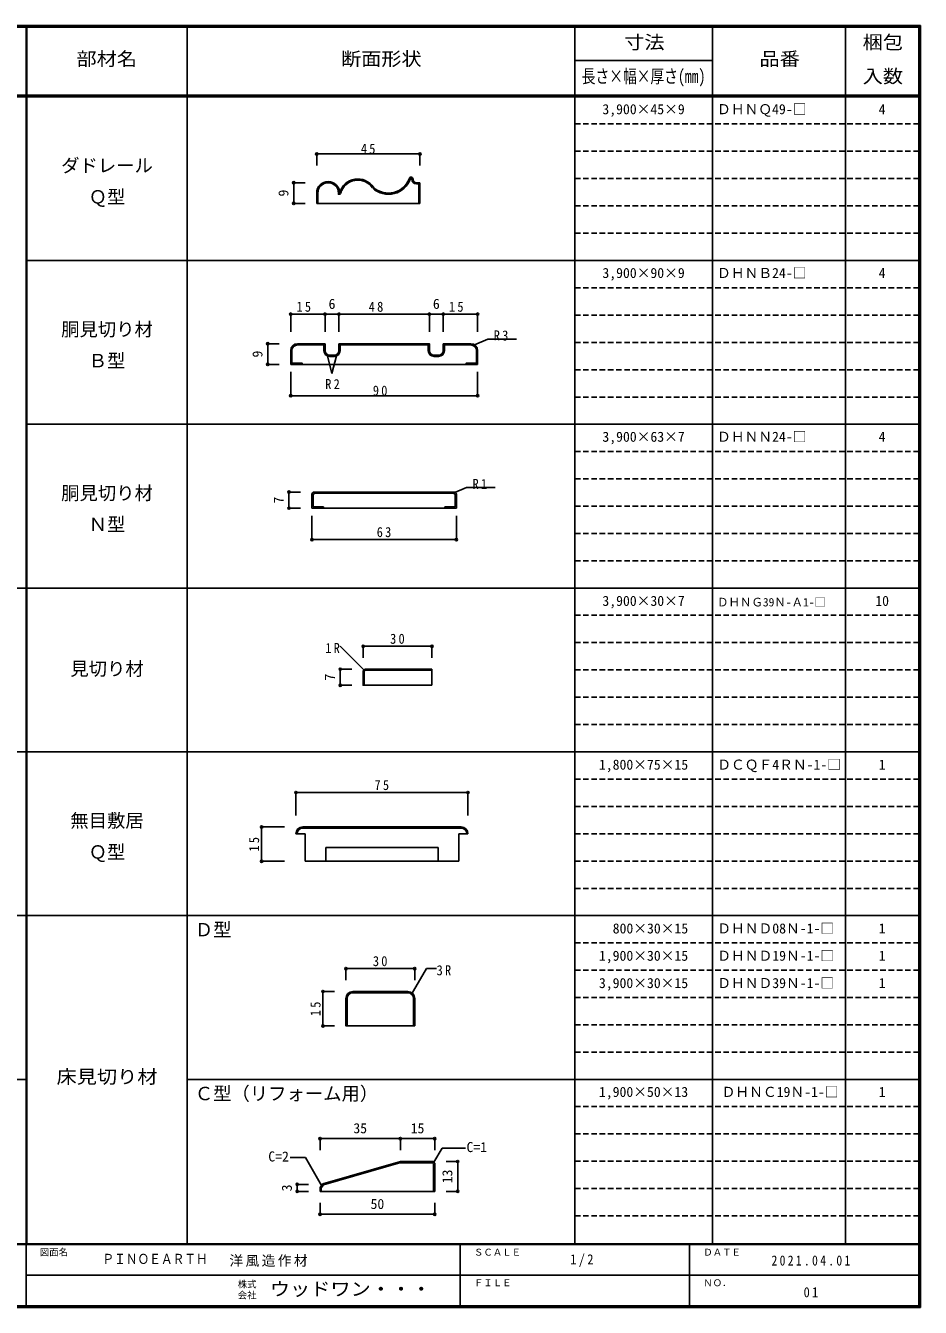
# Model space of a CAD drawing. Units: millimetres, scale not verified. Extents: x -400 to 380, y -280 to 278.
# Drawn here: x -10 to 380, y -280 to 278 of the extents above; entities that cross this region are included whole.
import ezdxf
from ezdxf.enums import TextEntityAlignment as Align

# ---------------------------------------------------------------- set-up
doc = ezdxf.new("R2010")
doc.units = ezdxf.units.MM
doc.header["$LTSCALE"] = 2
doc.header["$PDMODE"] = 32
doc.header["$PDSIZE"] = 1
doc.linetypes.add('DASHED1', pattern=[1.8, 1.2, -0.6])
for name, color, linetype in [('0-0', 7, 'Continuous'), ('0-4', 3, 'Continuous'), ('0-A', 7, 'Continuous'), ('0-B', 7, 'Continuous'), ('F-1', 7, 'DASHED1'), ('F-A', 7, 'Continuous')]:
    doc.layers.add(name, color=color, linetype=linetype)
doc.styles.add('ＭＳ ゴシック', font='')
doc.styles.get('ＭＳ ゴシック').set_extended_font_data('MS Gothic')

msp = doc.modelspace()

# ---------------------------------------------------------------- linework, layer by layer
at = {"layer": '0-4'}
for p, q in [((160.257, 209.86), (161.757, 209.86)), ((160.257, 209.36), (161.257, 209.36)), ((161.257, 200.86), (161.257, 209.36)), ((161.757, 200.86), (161.757, 209.86)), ((116.757, 200.86), (116.757, 205.36)), ((117.257, 200.86), (117.257, 205.36)), ((127.173, 205.082), (127.045, 204.86)), ((116.757, 200.86), (161.757, 200.86)), ((108.431, 139.68), (120.431, 139.68)), ((120.431, 136.68), (120.431, 139.68)), ((126.431, 136.68), (126.431, 139.68)), ((183.931, 139.68), (171.931, 139.68)), ((171.931, 136.68), (171.931, 139.68)), ((105.431, 136.68), (105.431, 130.68)), ((108.467, 139.18), (119.931, 139.18)), ((119.931, 136.68), (119.931, 139.18)), ((124.431, 134.68), (122.431, 134.68)), ((124.431, 134.18), (122.431, 134.18)), ((126.931, 136.68), (126.931, 139.18)), ((165.431, 139.18), (126.931, 139.18)), ((165.431, 136.68), (165.431, 139.18)), ((167.931, 134.68), (169.931, 134.68)), ((167.931, 134.18), (169.931, 134.18)), ((183.896, 139.18), (172.431, 139.18)), ((172.431, 136.68), (172.431, 139.18)), ((186.931, 136.68), (186.931, 130.68)), ((186.931, 130.68), (105.431, 130.68)), ((114.681, 74.024), (114.681, 68.024)), ((115.181, 73.524), (115.181, 68.524)), ((115.681, 75.024), (176.681, 75.024)), ((116.181, 74.524), (176.181, 74.524)), ((177.181, 73.524), (177.181, 68.524)), ((177.681, 74.024), (177.681, 68.024)), ((177.681, 68.024), (114.681, 68.024)), ((137.519, -3.16), (137.519, -9.16)), ((167.019, -2.16), (138.019, -2.16)), ((167.019, -2.66), (138.019, -2.66)), ((167.019, -2.16), (167.019, -9.16)), ((110.722, -70.911), (179.722, -70.911)), ((110.722, -71.411), (179.722, -71.411)), ((107.722, -73.911), (111.722, -73.911)), ((111.722, -85.911), (111.722, -73.912)), ((178.722, -73.911), (182.722, -73.911)), ((178.722, -85.911), (178.722, -73.912)), ((169.722, -79.911), (120.722, -79.911)), ((120.722, -85.911), (120.722, -79.911)), ((169.722, -85.911), (169.722, -79.911)), ((111.722, -85.911), (178.722, -85.911)), ((132.506, -142.665), (156.506, -142.665)), ((132.506, -143.165), (156.506, -143.165)), ((130.006, -145.665), (130.006, -157.665)), ((159.006, -157.665), (159.006, -145.665)), ((159.506, -157.665), (159.506, -145.665)), ((153.239, -216.763), (119.444, -226.419)), ((153.377, -217.244), (119.742, -226.854)), ((167.532, -216.763), (153.239, -216.763)), ((167.532, -216.763), (168.239, -217.47)), ((167.739, -229.763), (167.739, -217.678)), ((168.239, -217.47), (168.239, -229.763)), ((118.239, -228.016), (119.444, -226.419)), ((118.239, -229.763), (118.239, -228.016)), ((118.739, -228.183), (119.742, -226.854)), ((118.739, -229.763), (118.739, -228.183)), ((118.239, -229.763), (168.239, -229.763))]:
    msp.add_line(p, q, dxfattribs=at)
for points in [[(126.257, 205.36), (126.257, 204.86), (127.045, 204.86)], [(165.931, 136.68), (165.931, 139.68), (126.431, 139.68)], [(110.431, 130.68), (110.431, 131.18), (105.931, 131.18), (105.931, 136.644)], [(181.931, 130.68), (181.931, 131.18), (186.431, 131.18), (186.431, 136.644)], [(119.681, 68.024), (119.681, 68.524), (115.181, 68.524)], [(172.681, 68.024), (172.681, 68.524), (177.181, 68.524)], [(137.019, -3.16), (137.019, -9.16), (167.019, -9.16)], [(129.506, -145.665), (129.506, -157.665), (159.506, -157.665)], [(153.309, -217.263), (167.325, -217.263), (167.739, -217.678)]]:
    msp.add_lwpolyline(points, dxfattribs=at)
for centre, radius, start, end in [((157.878, 211.635), 0.7, 66.24467, 160.98382), ((157.757, 211.36), 1, 0, 72.08576), ((121.757, 205.36), 5, 0, 180), ((121.757, 205.36), 4.5, 0, 180), ((134.698, 203.274), 8.21, 33.95853, 165.28093), ((134.698, 203.274), 7.739, 33.95853, 165.28093), ((148.047, 215.023), 10.199, 227.60577, 340.98382), ((148.047, 215.023), 9.699, 227.60577, 340.98382), ((148.047, 215.023), 9.699, 227.60577, 338.17799), ((157.878, 211.635), 0.2, 66.24467, 160.98382), ((157.757, 211.36), 0.5, 0, 66.24467), ((160.257, 211.36), 2, 180, 270), ((160.257, 211.36), 1.5, 180, 270), ((108.431, 136.68), 3, 90, 180), ((183.931, 136.68), 3, 0, 90), ((108.431, 136.68), 2.5, 90, 180), ((122.431, 136.68), 2.5, 180, 270), ((122.431, 136.68), 2, 180, 270), ((124.431, 136.68), 2, 270, 0), ((124.431, 136.68), 2.5, 270, 0), ((167.931, 136.68), 2.5, 180, 270), ((167.931, 136.68), 2, 180, 270), ((169.931, 136.68), 2, 270, 0), ((169.931, 136.68), 2.5, 270, 0), ((183.931, 136.68), 2.5, 0, 90), ((115.681, 74.024), 1, 90, 180), ((116.181, 73.524), 1, 90, 180), ((176.181, 73.524), 1, 0, 90), ((176.681, 74.024), 1, 0, 90), ((138.019, -3.16), 1, 90, 180), ((138.019, -3.16), 0.5, 90, 180), ((110.722, -73.911), 3, 90, 180), ((110.722, -73.911), 2.5, 90, 180), ((179.722, -73.911), 3, 0, 90), ((179.722, -73.911), 2.5, 0, 90), ((132.506, -145.665), 3, 90, 180), ((132.506, -145.665), 2.5, 90, 180), ((156.506, -145.665), 3, 0, 90), ((156.506, -145.665), 2.5, 0, 90)]:
    msp.add_arc(centre, radius, start, end, dxfattribs=at)
at = {"layer": '0-B', "color": 4}
for p, q in [((116.757, 222.394), (161.757, 222.394)), ((116.757, 222.394), (116.757, 217.394)), ((161.757, 222.394), (161.757, 217.394)), ((106.757, 209.86), (111.757, 209.86)), ((106.757, 200.86), (106.757, 209.86)), ((106.757, 200.86), (111.757, 200.86)), ((105.431, 152.583), (186.931, 152.583)), ((105.431, 152.583), (105.431, 144.84)), ((120.431, 152.583), (120.431, 144.84)), ((126.431, 152.583), (126.431, 144.84)), ((165.931, 152.583), (165.931, 144.84)), ((171.931, 152.583), (171.931, 144.84)), ((186.931, 152.583), (186.931, 144.84)), ((95.431, 139.68), (100.431, 139.68)), ((95.431, 130.68), (95.431, 139.68)), ((121.451, 134.38), (123.431, 126.68)), ((125.406, 134.378), (123.431, 126.68)), ((95.431, 130.68), (100.431, 130.68)), ((105.431, 116.988), (105.431, 127.387)), ((186.931, 116.988), (186.931, 127.387)), ((105.431, 116.988), (186.931, 116.988)), ((104.681, 68.024), (109.681, 68.024)), ((114.681, 54.332), (114.681, 64.731)), ((177.681, 54.332), (177.681, 64.731)), ((114.681, 54.332), (177.681, 54.332)), ((137.519, -2.66), (127.019, 7.84)), ((137.019, 7.84), (167.019, 7.84)), ((137.019, 7.84), (137.019, 2.84)), ((167.019, 7.84), (167.019, 2.84)), ((127.019, -2.16), (132.019, -2.16)), ((127.019, -2.16), (127.019, -9.16)), ((127.019, -9.16), (132.019, -9.16)), ((182.722, -55.911), (107.722, -55.911)), ((107.722, -55.911), (107.722, -65.911)), ((182.722, -55.911), (182.722, -65.911)), ((92.722, -85.911), (92.722, -70.911)), ((92.722, -70.911), (102.722, -70.911)), ((92.722, -85.911), (102.722, -85.911)), ((129.506, -132.665), (129.506, -137.665)), ((129.506, -132.665), (159.506, -132.665)), ((158.006, -144.165), (164.645, -132.665)), ((159.506, -132.665), (159.506, -137.665)), ((164.645, -132.665), (169.034, -132.665)), ((119.506, -142.665), (124.506, -142.665)), ((119.506, -142.665), (119.506, -157.665)), ((119.506, -157.665), (124.506, -157.665)), ((118.239, -206.763), (153.239, -206.763)), ((118.239, -206.763), (118.239, -211.763)), ((153.239, -206.763), (153.239, -211.763)), ((153.239, -206.763), (168.239, -206.763)), ((167.886, -217.117), (171.427, -210.984)), ((168.239, -206.763), (168.239, -211.763)), ((171.427, -210.984), (181.584, -210.984)), ((178.239, -216.763), (173.239, -216.763)), ((178.239, -216.763), (178.239, -229.763)), ((108.239, -229.763), (108.239, -226.763)), ((108.239, -226.763), (113.239, -226.763)), ((108.239, -229.763), (113.239, -229.763)), ((178.239, -229.763), (173.239, -229.763)), ((118.239, -239.763), (118.239, -234.763)), ((118.239, -239.763), (168.239, -239.763)), ((168.239, -239.763), (168.239, -234.763))]:
    msp.add_line(p, q, dxfattribs=at)
at = {"layer": '0-B'}
for p, q in [((191.334, 141.674), (185.576, 139.275)), ((191.334, 141.674), (203.824, 141.674)), ((182.084, 77.018), (176.326, 74.619)), ((182.084, 77.018), (194.574, 77.018))]:
    msp.add_line(p, q, dxfattribs=at)
at = {"layer": '0-B', "color": 4}
for points in [[(104.681, 68.024), (104.681, 75.024), (109.681, 75.024)], [(118.841, -227.218), (111.835, -215.082), (105.15, -215.082)]]:
    msp.add_lwpolyline(points, dxfattribs=at)
at = {"layer": '0-B'}
for p in [(116.757, 222.394), (161.757, 222.394), (106.757, 209.86), (106.757, 200.86), (105.431, 152.583), (120.431, 152.583), (126.431, 152.583), (165.931, 152.583), (171.931, 152.583), (186.931, 152.583), (95.431, 139.68), (95.431, 130.68), (105.431, 116.988), (186.931, 116.988), (104.681, 75.024), (104.681, 68.024), (114.681, 54.332), (177.681, 54.332), (137.019, 7.84), (167.019, 7.84), (127.019, -2.16), (127.019, -9.16), (107.722, -55.911), (182.722, -55.911), (92.722, -70.911), (92.722, -85.911), (129.506, -132.665), (159.506, -132.665), (119.506, -142.665), (119.506, -157.665), (118.239, -206.763), (153.239, -206.763), (168.239, -206.763), (178.239, -216.763), (108.239, -226.763), (108.239, -229.763), (178.239, -229.763), (118.239, -239.763), (168.239, -239.763)]:
    msp.add_point(p, dxfattribs=at)
at = {"layer": 'F-1', "color": 6, "linetype": 'Continuous'}
for p, q in [((-400, 278), (380, 278)), ((-400, 277.667), (380, 277.667)), ((-10, 278.333), (-10, -253)), ((-9.667, 278.337), (-9.667, -253)), ((379.333, 278.333), (379.333, -280.333)), ((379.667, 278.333), (379.667, -280.333)), ((380, 248), (-400, 248)), ((380, 247.333), (-400, 247.333)), ((380, -252.667), (-400, -252.667)), ((380, -253), (-400, -253)), ((-10, -253), (-10, -279.667)), ((179.333, -253), (179.333, -279.667)), ((279.333, -253), (279.333, -279.667)), ((-10, -266.333), (379.333, -266.334)), ((380, -279.667), (-400, -279.667)), ((380, -280), (-400, -280)), ((380, -280.333), (-400, -280.333))]:
    msp.add_line(p, q, dxfattribs=at)
at = {"layer": 'F-1', "linetype": 'Continuous'}
for p, q in [((60.333, 278.337), (60.333, -253)), ((229.333, 278.333), (229.333, -252.667)), ((289.333, 278.333), (289.333, -253.003)), ((347.333, 278.333), (347.333, -253.003)), ((229.333, 263.163), (289.333, 263.163)), ((-9.667, 175.948), (379.333, 175.948)), ((-9.667, 104.562), (379.333, 104.562)), ((-399.333, 33.177), (-9.667, 33.177)), ((-9.667, 33.177), (379.333, 33.177)), ((-399.333, -38.208), (379.333, -38.208)), ((-399.333, -109.572), (-9.667, -109.572)), ((-10.333, -109.594), (379.333, -109.594)), ((-399.333, -180.979), (-9.667, -180.979)), ((60.333, -180.979), (379.333, -180.979))]:
    msp.add_line(p, q, dxfattribs=at)
at = {"layer": 'F-1'}
for p, q in [((229.333, 235.472), (379.333, 235.472)), ((229.333, 223.567), (379.333, 223.567)), ((229.333, 211.662), (379.333, 211.662)), ((229.333, 199.757), (379.333, 199.757)), ((229.333, 187.853), (379.333, 187.853)), ((229.333, 164.086), (379.333, 164.086)), ((229.333, 152.182), (379.333, 152.182)), ((229.333, 140.277), (379.333, 140.277)), ((229.333, 128.372), (379.333, 128.372)), ((229.333, 116.467), (379.333, 116.467)), ((229.333, 92.701), (379.333, 92.701)), ((229.333, 80.796), (379.333, 80.796)), ((229.333, 68.891), (379.333, 68.891)), ((229.333, 56.987), (379.333, 56.987)), ((229.333, 45.082), (379.333, 45.082)), ((229.333, 21.315), (379.333, 21.315)), ((229.333, 9.411), (379.333, 9.411)), ((229.333, -2.494), (379.333, -2.494)), ((229.333, -14.399), (379.333, -14.399)), ((229.333, -26.304), (379.333, -26.304)), ((229.333, -50.07), (379.333, -50.07)), ((229.333, -61.975), (379.333, -61.975)), ((229.333, -73.88), (379.333, -73.88)), ((229.333, -85.784), (379.333, -85.784)), ((229.333, -97.689), (379.333, -97.689)), ((229.333, -121.455), (379.333, -121.455)), ((229.333, -133.36), (379.333, -133.36)), ((229.333, -145.265), (379.333, -145.265)), ((229.333, -157.17), (379.333, -157.17)), ((229.333, -169.075), (379.333, -169.075)), ((229.333, -192.841), (379.333, -192.841)), ((229.333, -204.746), (379.333, -204.746)), ((229.333, -216.65), (379.333, -216.65)), ((229.333, -228.555), (379.333, -228.555)), ((229.333, -240.46), (379.333, -240.46))]:
    msp.add_line(p, q, dxfattribs=at)
at = {"layer": 'F-1', "color": 6, "linetype": 'Continuous'}
msp.add_lwpolyline([(-400, 278.333), (380, 278.333), (380, -280.333)], dxfattribs=at)

# ---------------------------------------------------------------- texts
at = {"layer": '0-0', "style": 'ＭＳ ゴシック'}
for s, p in [('Ｄ型', (63.6, -120.398)), ('Ｃ型（リフォーム用）', (63.6, -191.826))]:
    msp.add_text(s, height=5.865, dxfattribs=at).set_placement(p, align=Align.BOTTOM_LEFT)
at = {"layer": '0-A', "style": 'ＭＳ ゴシック'}
for s, height, p in [('3,900×45×9', 4.399, (241.333, 238.403)), ('ＤＨＮＱ49-□', 4.399, (291.333, 238.403)), ('4', 4.399, (361.833, 238.403)), ('ダドレール', 5.865, (5.333, 212.687)), ('Ｑ型', 5.865, (17.333, 199.021)), ('3,900×90×9', 4.399, (241.333, 167.017)), ('ＤＨＮＢ24-□', 4.399, (291.333, 167.017)), ('4', 4.399, (361.833, 167.039)), ('胴見切り材', 5.865, (5.333, 141.302)), ('Ｂ型', 5.865, (17.333, 127.636)), ('3,900×63×7', 4.399, (241.333, 95.632)), ('ＤＨＮＮ24-□', 4.399, (291.333, 95.632)), ('4', 4.399, (361.833, 95.653)), ('胴見切り材', 5.865, (5.333, 69.916)), ('Ｎ型', 5.865, (17.333, 56.25)), ('3,900×30×7', 4.399, (241.333, 24.095)), ('ＤＨＮＧ39Ｎ-Ａ1-□', 3.666, (291.333, 24.095)), ('10', 4.399, (360.333, 24.095)), ('見切り材', 5.865, (9.333, -6.667)), ('1,800×75×15', 4.399, (239.833, -47.29)), ('ＤＣＱＦ4ＲＮ-1-□', 4.399, (291.418, -47.29)), ('1', 4.399, (361.833, -47.29)), ('無目敷居', 5.865, (9.333, -72.855)), ('Ｑ型', 5.865, (17.333, -86.521)), ('800×30×15', 4.399, (245.833, -118.676)), ('ＤＨＮＤ08Ｎ-1-□', 4.399, (291.418, -118.676)), ('1', 4.399, (361.833, -118.676)), ('1,900×30×15', 4.399, (239.833, -130.58)), ('ＤＨＮＤ19Ｎ-1-□', 4.399, (291.418, -130.58)), ('1', 4.399, (361.833, -130.58)), ('3,900×30×15', 4.399, (239.833, -142.485)), ('ＤＨＮＤ39Ｎ-1-□', 4.399, (291.418, -142.485)), ('1', 4.399, (361.833, -142.485)), ('1,900×50×13', 4.399, (239.833, -189.932)), ('ＤＨＮＣ19Ｎ-1-□', 4.399, (293.333, -189.932)), ('1', 4.399, (361.833, -189.932))]:
    msp.add_text(s, height=height, dxfattribs=at).set_placement(p, align=Align.BOTTOM_LEFT)
at = {"layer": '0-A', "style": 'ＭＳ ゴシック', "width": 1.1}
msp.add_text('床見切り材', height=5.865, dxfattribs=at).set_placement((3.333, -184.48), align=Align.BOTTOM_LEFT)
at = {"layer": '0-B', "style": 'ＭＳ ゴシック'}
for s, p in [('9', (105.757, 203.86)), ('9', (94.431, 133.68)), ('7', (103.681, 70.024)), ('7', (126.019, -7.16)), ('13', (177.239, -226.263)), ('3', (107.239, -229.763))]:
    msp.add_text(s, height=4.399, rotation=90, dxfattribs=at).set_placement(p, align=Align.BOTTOM_LEFT)
for s, p in [('6', (121.931, 153.562)), ('6', (167.431, 153.562)), ('35', (132.739, -205.763)), ('15', (157.739, -205.763)), ('C=2', (95.65, -218.082)), ('C=1', (182.084, -213.984)), ('50', (140.239, -238.763))]:
    msp.add_text(s, height=4.399, dxfattribs=at).set_placement(p, align=Align.BOTTOM_LEFT)
at = {"layer": '0-B', "char_height": 4.399, "attachment_point": 7, "style": 'ＭＳ ゴシック'}
for s, insert in [('\\T1.36;\\W0.9;45', (136.007, 222.394)), ('\\T1.36;\\W0.9;15', (107.931, 153.562)), ('\\T1.36;\\W0.9;48', (139.431, 153.562)), ('\\T1.36;\\W0.9;15', (174.431, 153.562)), ('\\T1.36;\\W0.9;R3', (193.961, 141.025)), ('\\T1.36;\\W0.9;R2', (120.477, 119.894)), ('\\T1.36;\\W0.9;90', (141.237, 116.988)), ('\\T1.36;\\W0.9;R1', (184.711, 76.369)), ('\\T1.36;\\W0.9;63', (142.931, 55.332)), ('\\T1.36;\\W0.9;30', (148.769, 8.84)), ('\\T1.36;\\W0.9;1R', (120.519, 4.84)), ('\\T1.36;\\W0.9;75', (141.972, -54.911)), ('\\T1.36;\\W0.9;30', (141.256, -131.665)), ('\\T1.36;\\W0.9;3R', (169.034, -135.665))]:
    msp.add_mtext(s, dxfattribs=dict(at, insert=insert))
at = {"layer": '0-B', "char_height": 4.399, "attachment_point": 7, "rotation": 90, "style": 'ＭＳ ゴシック'}
for insert in [(91.722, -81.661), (118.506, -153.415)]:
    msp.add_mtext('\\T1.36;\\W0.9;15', dxfattribs=dict(at, insert=insert))
at = {"layer": 'F-A', "style": 'ＭＳ ゴシック'}
for s, height, width, p in [('寸法', 5.865, 1.1, (250.833, 266.413)), ('梱包', 5.865, 1.1, (354.833, 266.413)), ('部材名', 5.865, 1.1, (12, 259.167)), ('断面形状', 5.865, 1.1, (127.333, 259.167)), ('品番', 5.865, 1.1, (309.833, 259.163)), ('長さ×幅×厚さ(㎜)', 5.865, 0.75, (232.333, 251.58)), ('入数', 5.865, 1.1, (354.833, 251.58)), ('ＰＩＮＯＥＡＲＴＨ', 4.399, 0.85, (23.333, -262.719)), ('ウッドワン・・・', 5.865, 1.1, (96.333, -277))]:
    msp.add_text(s, height=height, dxfattribs=dict(at, width=width)).set_placement(p, align=Align.BOTTOM_LEFT)
for s, p in [('図面名', (-4, -258.667)), ('ＳＣＡＬＥ', (185.333, -258.667)), ('ＤＡＴＥ', (285.333, -258.667)), ('ＮＯ．', (285.333, -272)), ('株式', (82.333, -272.6)), ('会社', (82.333, -277.4)), ('ＦＩＬＥ', (185.333, -272))]:
    msp.add_text(s, height=2.933, dxfattribs=at).set_placement(p, align=Align.BOTTOM_LEFT)
at = {"layer": 'F-A', "char_height": 4.399, "attachment_point": 7, "style": 'ＭＳ ゴシック'}
for s, insert in [('\\T1.38;\\W0.9;1/2', (227.333, -262.667)), ('\\T1.17;洋風造作材', (78.695, -262.667)), ('\\T1.39;\\W0.85;2021.04.01', (315.083, -262.167)), ('\\T1.36;\\W0.9;01', (329.083, -276))]:
    msp.add_mtext(s, dxfattribs=dict(at, insert=insert))

doc.saveas('drawing.dxf')
